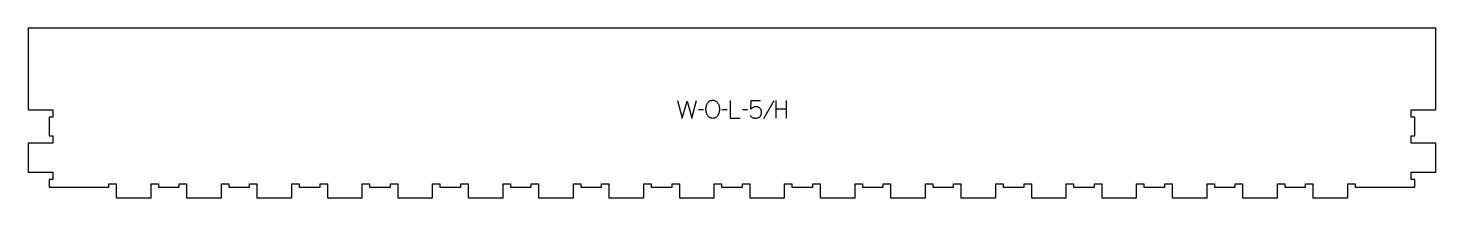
# Model space of a CAD drawing. Extents: x 0 to 2399, y 0 to 290.
import ezdxf

# ---------------------------------------------------------------- set-up
doc = ezdxf.new("R2010")
doc.units = 0
doc.layers.add('1_ANYTOOL_1MMDEEP_LABELS_S', color=2, linetype='CONTINUOUS')
doc.layers.add('4_ANYTOOL_CUTTHROUGH_OUTSI', color=5, linetype='CONTINUOUS')

msp = doc.modelspace()

# ---------------------------------------------------------------- linework, layer by layer
at = {"layer": '1_ANYTOOL_1MMDEEP_LABELS_S'}
for p, q in [((1151.256921, 149.996447), (1142.471207, 149.910733)), ((1191.285492, 149.996447), (1182.499778, 149.910733)), ((1226.171207, 149.996447), (1217.385492, 149.910733)), ((1270.828349, 165.639305), (1253.642635, 134.867876)), ((1274.299778, 166.110733), (1274.299778, 136.110733)), ((1292.599778, 151.410733), (1274.299778, 151.410733)), ((1292.599778, 136.110733), (1292.599778, 166.110733))]:
    msp.add_line(p, q, dxfattribs=at)
for points in [[(1106.899778, 166.110733), (1114.614064, 136.110733), (1123.056921, 165.210733), (1131.542635, 136.110733), (1139.042635, 166.110733)], [(1196.428349, 166.110733), (1196.428349, 136.110733), (1213.528349, 136.110733)]]:
    msp.add_lwpolyline(points, dxfattribs=at)
msp.add_lwpolyline([(1167.328349, 166.45359, -0.064784), (1170.002305, 166.105669, -0.088904), (1172.428349, 164.975019, -0.05419), (1174.350914, 163.282889, -0.051179), (1175.878349, 161.225019, -0.041653), (1177.060549, 158.796246, -0.036749), (1177.849778, 156.210733, -0.024892), (1178.307557, 153.59147, -0.030823), (1178.471207, 150.939305, -0.034269), (1178.294687, 148.366808, -0.031918), (1177.780135, 145.839305, -0.031725), (1176.891948, 143.229908, -0.026303), (1175.706921, 140.739305, -0.058719), (1174.18314, 138.577557, -0.077745), (1172.144421, 136.914305, -0.077243), (1169.657433, 135.935467, -0.055252), (1166.985492, 135.639305, -0.054051), (1164.231567, 135.937884, -0.077615), (1161.665849, 136.935733, -0.078558), (1159.590776, 138.622807, -0.060481), (1158.049778, 140.825019, -0.02629), (1156.863117, 143.364238, -0.031299), (1155.976564, 146.021447, -0.031469), (1155.461525, 148.608263, -0.033416), (1155.285492, 151.239305, -0.032847), (1155.46417, 153.956253, -0.035049), (1156.008707, 156.623233, -0.03503), (1156.92468, 159.200272, -0.032231), (1158.178349, 161.632162, -0.062518), (1159.800238, 163.699256, -0.074052), (1161.912278, 165.248233, -0.072322), (1164.539131, 166.179124, -0.049083)], format="xyb", close=True, dxfattribs=at)
msp.add_lwpolyline([(1230.456921, 140.867876, 0.051644), (1232.191959, 138.847963, 0.067529), (1234.346207, 137.300019, 0.067834), (1236.802964, 136.395548, 0.054378), (1239.414064, 136.110733, 0.039344), (1242.397316, 136.345841, 0.059901), (1245.264064, 137.160733, 0.055966), (1246.47887, 137.837736, 0.047768), (1247.530135, 138.751805, 0.046557), (1248.52555, 140.017093, 0.031515), (1249.314064, 141.425019, 0.047557), (1250.002356, 143.3044, 0.064093), (1250.256921, 145.282162, 0.035335), (1250.115602, 147.279341, 0.045148), (1249.656921, 149.225019, 0.045692), (1248.906795, 150.936509, 0.046166), (1247.856921, 152.482162, 0.060461), (1246.522013, 153.753716, 0.060801), (1244.921207, 154.667876, 0.059081), (1242.957714, 155.231198, 0.040364), (1240.914064, 155.396447, 0.051634), (1238.333472, 155.129244, 0.068321), (1235.899778, 154.260733, 0.044671), (1233.657993, 152.82858, 0.031916), (1231.656921, 151.067876), (1232.385492, 166.110733), (1248.585492, 166.110733)], format="xyb", dxfattribs=at)
at = {"layer": '4_ANYTOOL_CUTTHROUGH_OUTSI'}
msp.add_lwpolyline([(977.5, 18.00256), (977.5, 23.75256, -0.414214), (977.75, 24.00256), (989.75, 24.00256, -0.414214), (990, 23.75256), (990, 0.00256), (1049.5, 0.00256), (1049.5, 23.75256, -0.414214), (1049.75, 24.00256), (1061.75, 24.00256, -0.414214), (1062, 23.75256), (1062, 18.00256), (1097.5, 18.00256), (1097.5, 23.75256, -0.414214), (1097.75, 24.00256), (1109.75, 24.00256, -0.414214), (1110, 23.75256), (1110, 0.00256), (1169.5, 0.00256), (1169.5, 23.75256, -0.414214), (1169.75, 24.00256), (1181.75, 24.00256, -0.414214), (1182, 23.75256), (1182, 18.00256), (1217.499201, 18.002516), (1217.499215, 23.752517, -0.414214), (1217.749216, 24.002516), (1229.749216, 24.002487, -0.414214), (1229.999215, 23.752486), (1229.999157, 0.002486), (1289.499157, 0.002341), (1289.499215, 23.752341, -0.414214), (1289.749216, 24.00234), (1301.749216, 24.002311, -0.414213), (1301.999215, 23.752311), (1301.999215, 18.002311), (1337.499201, 18.002224), (1337.499215, 23.752224, -0.414214), (1337.749216, 24.002223), (1349.749216, 24.002194, -0.414214), (1349.999215, 23.752193), (1349.999157, 0.002193), (1409.499157, 0.002048), (1409.499215, 23.752048, -0.414214), (1409.749216, 24.002048), (1421.749216, 24.002019, -0.414213), (1421.999215, 23.752019), (1421.999215, 18.002018), (1457.499201, 18.001931), (1457.499215, 23.751931, -0.414214), (1457.749216, 24.001931), (1469.749216, 24.001901, -0.414214), (1469.999215, 23.751901), (1469.999157, 0.001901), (1529.499157, 0.001756), (1529.499215, 23.751756, -0.414214), (1529.749216, 24.001755), (1541.749216, 24.001726, -0.414214), (1541.999215, 23.751725), (1541.999201, 18.001725), (1577.499201, 18.001639), (1577.499215, 23.751639, -0.414214), (1577.749216, 24.001638), (1589.749216, 24.001609, -0.414214), (1589.999215, 23.751608), (1589.999157, 0.001608), (1649.499157, 0.001463), (1649.499215, 23.751463, -0.414214), (1649.749216, 24.001463), (1661.749216, 24.001433, -0.414214), (1661.999215, 23.751433), (1661.999201, 18.001433), (1697.499201, 18.001346), (1697.499215, 23.751346, -0.414214), (1697.749216, 24.001345), (1709.749216, 24.001316, -0.414214), (1709.999215, 23.751316), (1709.999157, 0.001316), (1769.499157, 0.001171), (1769.499215, 23.751171, -0.414214), (1769.749216, 24.00117), (1781.749216, 24.001141, -0.414214), (1781.999215, 23.75114), (1781.999201, 18.00114), (1817.499201, 18.001053), (1817.499215, 23.751053, -0.414214), (1817.749216, 24.001053), (1829.749216, 24.001024, -0.414214), (1829.999215, 23.751023), (1829.999157, 0.001023), (1889.499157, 0.000878), (1889.499215, 23.750878, -0.414214), (1889.749216, 24.000877), (1901.749216, 24.000848, -0.414214), (1901.999215, 23.750847), (1901.999201, 18.000847), (1937.499201, 18.000761), (1937.499215, 23.750761, -0.414214), (1937.749216, 24.00076), (1949.749216, 24.000731, -0.414214), (1949.999215, 23.75073), (1949.999157, 0.00073), (2009.499157, 0.000585), (2009.499215, 23.750585, -0.414214), (2009.749216, 24.000585), (2021.749216, 24.000555, -0.414214), (2021.999215, 23.750555), (2021.999201, 18.000555), (2057.499201, 18.000468), (2057.499215, 23.750468, -0.414214), (2057.749216, 24.000468), (2069.749216, 24.000438, -0.414214), (2069.999215, 23.750438), (2069.999157, 0.000438), (2129.499157, 0.000293), (2129.499215, 23.750293, -0.414214), (2129.749216, 24.000292), (2141.749216, 24.000263, -0.414214), (2141.999215, 23.750262), (2141.999201, 18.000262), (2177.499201, 18.000176), (2177.499215, 23.750176, -0.414214), (2177.749216, 24.000175), (2189.749216, 24.000146, -0.414214), (2189.999215, 23.750145), (2189.999157, 0.000145), (2249.499157, 0), (2249.499215, 23.75, -0.414214), (2249.749216, 23.999999), (2261.749216, 23.99997, -0.414214), (2261.999215, 23.74997), (2261.999201, 17.99997), (2363.499201, 17.999722), (2363.499234, 31.499722), (2357.749234, 31.499736, -0.414214), (2357.499235, 31.749737), (2357.499264, 43.749737, -0.414214), (2357.749265, 43.999736), (2399.499265, 43.999634), (2399.499385, 93.499634), (2357.749385, 93.499736, -0.414214), (2357.499386, 93.749737), (2357.499415, 105.749737, -0.414214), (2357.749416, 105.999736), (2363.499416, 105.999722), (2363.499493, 137.499389), (2357.749493, 137.499403, -0.414214), (2357.499493, 137.749403), (2357.499523, 149.749403, -0.414214), (2357.749524, 149.999403), (2399.499285, 149.999252), (2399.499978, 289.499617), (1199.749993, 289.502543), (0.000007, 289.502543), (0.000238, 150.002177), (41.75, 150.002227, -0.414214), (42, 149.752227), (42, 137.752227, -0.414214), (41.75, 137.502227), (36, 137.502227), (36, 106.00256), (41.75, 106.00256, -0.414214), (42, 105.75256), (42, 93.75256, -0.414214), (41.75, 93.50256), (0, 93.50256), (0, 44.00256), (41.75, 44.00256, -0.414214), (42, 43.75256), (42, 31.75256, -0.414214), (41.75, 31.50256), (36, 31.50256), (36, 18.00256), (137.5, 18.00256), (137.5, 23.75256, -0.414214), (137.75, 24.00256), (149.75, 24.00256, -0.414214), (150, 23.75256), (150, 0.00256), (209.5, 0.00256), (209.5, 23.75256, -0.414214), (209.75, 24.00256), (221.75, 24.00256, -0.414214), (222, 23.75256), (222, 18.00256), (257.5, 18.00256), (257.5, 23.75256, -0.414214), (257.75, 24.00256), (269.75, 24.00256, -0.414214), (270, 23.75256), (270, 0.00256), (329.5, 0.00256), (329.5, 23.75256, -0.414214), (329.75, 24.00256), (341.75, 24.00256, -0.414214), (342, 23.75256), (342, 18.00256), (377.5, 18.00256), (377.5, 23.75256, -0.414214), (377.75, 24.00256), (389.75, 24.00256, -0.414214), (390, 23.75256), (390, 0.00256), (449.5, 0.00256), (449.5, 23.75256, -0.414214), (449.75, 24.00256), (461.75, 24.00256, -0.414214), (462, 23.75256), (462, 18.00256), (497.5, 18.00256), (497.5, 23.75256, -0.414214), (497.75, 24.00256), (509.75, 24.00256, -0.414214), (510, 23.75256), (510, 0.00256), (569.5, 0.00256), (569.5, 23.75256, -0.414214), (569.75, 24.00256), (581.75, 24.00256, -0.414214), (582, 23.75256), (582, 18.00256), (617.5, 18.00256), (617.5, 23.75256, -0.414214), (617.75, 24.00256), (629.75, 24.00256, -0.414214), (630, 23.75256), (630, 0.00256), (689.5, 0.00256), (689.5, 23.75256, -0.414214), (689.75, 24.00256), (701.75, 24.00256, -0.414214), (702, 23.75256), (702, 18.00256), (737.5, 18.00256), (737.5, 23.75256, -0.414214), (737.75, 24.00256), (749.75, 24.00256, -0.414214), (750, 23.75256), (750, 0.00256), (809.5, 0.00256), (809.5, 23.75256, -0.414214), (809.75, 24.00256), (821.75, 24.00256, -0.414214), (822, 23.75256), (822, 18.00256), (857.5, 18.00256), (857.5, 23.75256, -0.414214), (857.75, 24.00256), (869.75, 24.00256, -0.414214), (870, 23.75256), (870, 0.00256), (929.5, 0.00256), (929.5, 23.75256, -0.414214), (929.75, 24.00256), (941.75, 24.00256, -0.414214), (942, 23.75256), (942, 18.00256)], format="xyb", close=True, dxfattribs=at)

doc.saveas('drawing.dxf')
